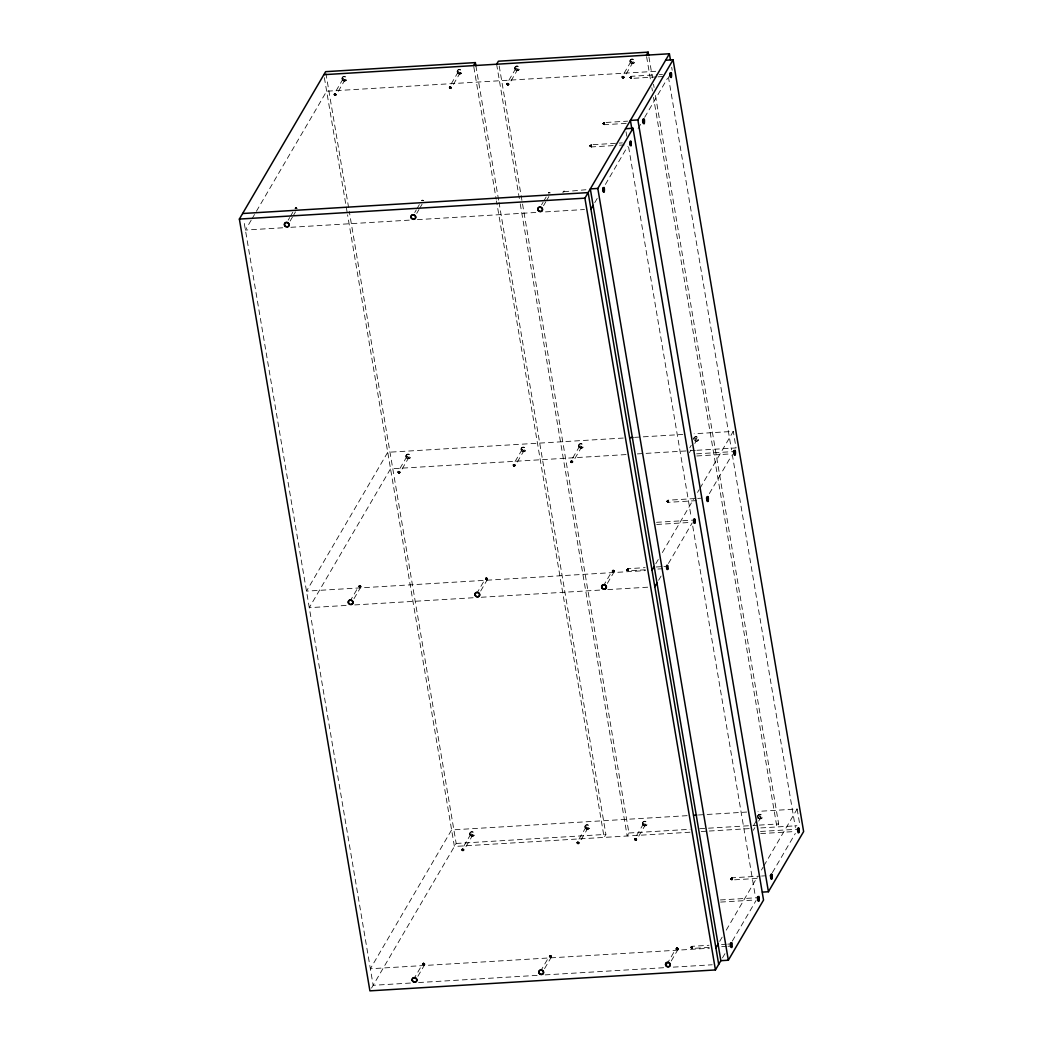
<?xml version="1.0" encoding="UTF-8"?>
<svg xmlns="http://www.w3.org/2000/svg" width="1043" height="1043" viewBox="0 0 1043 1043"><rect width="100%" height="100%" fill="white"/><g stroke="black" fill="none" stroke-linecap="round" stroke-linejoin="round"><path stroke-width="0.75" stroke-dasharray="5 3.75" d="M613.219 145.603L591.212 146.933L590.886 145.72L591.081 144.794L622.41 142.904M591.472 146.268L591.159 144.794L590.038 145.929L591.355 146.854L590.038 145.929L591.159 144.794M626.217 123.387L604.21 124.717L603.884 123.517L604.08 122.579L627.586 121.157M604.471 124.052L604.158 122.579L603.037 123.713L604.353 124.638L603.037 123.713L604.158 122.579M656.425 76.921L631.289 78.434L630.963 77.234L631.171 76.308L657.794 74.692M631.55 77.782L631.237 76.308L630.115 77.443L631.432 78.368L630.115 77.443L631.237 76.308M645.33 569.791L628.029 570.834L627.717 569.908L627.899 568.696L645.135 567.653M628.29 570.169L627.977 568.696L626.843 569.83L628.173 570.756L626.843 569.83L627.977 568.696M696.346 500.627L668.159 502.335L667.781 501.422L667.95 500.21L696.15 498.502M667.833 500.418L666.907 501.344C669.019 504.995 668.654 497.563 666.907 501.344L668.081 502.335L666.907 501.344L668.028 500.21M709.175 947.409L691.874 948.452L691.561 947.539L691.744 946.327L708.979 945.284M691.822 946.327L690.688 947.461C692.852 951.06 692.409 943.628 690.688 947.461L691.874 948.452M757.088 878.441L731.951 879.966L731.625 878.767L731.821 877.828L760.021 876.12M731.899 877.828L730.778 878.962C732.929 882.561 732.486 875.142 730.778 878.962L731.951 879.966M334.281 95.174C338.727 92.684 332.378 95.734 336.081 95.069L345.285 79.333L344.672 78.003L343.447 78.238L334.112 94.183L334.725 95.513M353.994 598.682L360.904 586.883L360.735 585.892L358.935 585.997L358.961 586.753L360.083 587.431L360.291 585.553L359.066 585.775L350.5 600.416M398.152 472.805C402.598 470.315 396.249 473.353 399.951 472.688L409.156 456.951L408.543 455.622L407.318 455.856L397.983 471.814L398.595 473.144M449.455 88.212C453.901 85.722 447.551 88.759 451.254 88.094L460.458 72.358L459.846 71.028L458.62 71.263L449.285 87.208L449.898 88.551M417.865 976.3L424.775 964.501C425.453 962.767 421.424 963.432 423.171 964.801C424.879 965.87 424.162 961.477 422.806 963.615L414.371 978.034M507.041 84.718C511.487 82.228 505.138 85.278 508.841 84.613L518.045 68.877L517.432 67.547L516.207 67.782L506.872 83.727L507.485 85.057M462.023 850.423C466.469 847.933 460.119 850.984 463.822 850.319L473.027 834.583L472.414 833.253L471.188 833.487L461.853 849.432L462.466 850.762M480.667 591.016L487.576 579.204L487.407 578.213L485.608 578.33L485.634 579.087L486.755 579.765L486.964 577.874L485.738 578.109L477.173 592.75M513.325 465.83C517.771 463.34 511.422 466.39 515.125 465.726L524.329 449.989L523.716 448.659L522.491 448.881L513.156 464.839L513.769 466.169M570.912 462.349C575.358 459.859 569.009 462.896 572.711 462.232L581.916 446.495L581.303 445.165L580.077 445.4L570.743 461.358L571.355 462.688M544.563 968.634L551.46 956.835L551.304 955.844L549.505 955.949L549.531 956.705L550.652 957.383L550.86 955.505L549.635 955.727L541.056 970.368M622.215 77.756C626.66 75.265 620.311 78.303 624.014 77.638L633.218 61.902L632.619 60.572L631.393 60.807L622.045 76.752L622.658 78.095M577.196 843.448C581.642 840.971 575.293 844.009 578.995 843.344L588.2 827.607L587.587 826.278L586.362 826.512L577.027 842.457L577.639 843.8M607.378 583.337L614.288 571.538L614.118 570.547L612.319 570.651L612.345 571.421L613.48 572.086L613.675 570.208L612.45 570.443L603.884 585.084M634.783 839.967C639.229 837.477 632.879 840.528 636.582 839.863L645.786 824.126L645.174 822.797L643.948 823.031L634.613 838.976L635.226 840.306M671.249 960.968L678.159 949.169C678.837 947.422 674.808 948.1 676.568 949.469C678.263 950.525 677.546 946.144 676.19 948.283L666.985 964.019M563.82 191.729L585.931 189.748M296.421 207.922C292.17 208.444 299.915 207.883 295.195 208.157M423.002 200.256C419.156 200.36 426.391 200.543 421.776 200.491M548.579 192.812L549.804 192.577L548.449 193.033M343.316 78.447L343.929 79.776L345.285 79.333M458.49 71.485L459.103 72.814L460.458 72.358M407.187 456.078L407.8 457.408L409.156 456.951M516.076 67.991L516.689 69.32L518.045 68.877M522.36 449.103L522.973 450.433L524.329 449.989M631.263 61.029L631.862 62.358L633.218 61.902M471.058 833.696L471.671 835.026L473.027 834.583M579.947 445.622L580.56 446.952L581.916 446.495M586.231 826.734L586.844 828.064L588.2 827.607M697.089 439.533L696.489 438.203L695.133 438.647L695.733 439.977L697.089 439.533L694.794 443.471M643.818 823.24L644.431 824.57L645.786 824.126M759.004 816.278C763.15 821.076 759.395 810.672 757.466 818.898M335.194 93.648L334.986 95.604M450.38 86.686L450.159 88.629M359.809 587.418L360.018 585.462M399.065 471.28L398.856 473.222M507.967 83.192L507.745 85.148M514.251 464.304L514.03 466.26M486.481 579.739L486.69 577.796M623.14 76.23L622.932 78.173M423.68 965.036L423.901 963.08M462.936 848.898L462.727 850.853M571.838 460.823L571.616 462.766M613.206 572.072L613.414 570.13M578.122 841.923L577.9 843.878M550.378 957.37L550.587 955.414M635.708 838.442L635.487 840.397M677.076 949.704L677.285 947.748M335.468 93.74L334.477 95.369M450.641 86.765L449.65 88.407M508.228 83.284L507.237 84.913M399.339 471.358L398.348 473M359.548 587.326L360.735 585.892M623.401 76.308L622.423 77.951M514.512 464.383L513.521 466.025M486.221 579.66L487.407 578.213M572.099 460.902L571.108 462.544M463.209 848.989L462.218 850.619M423.419 964.944L424.605 963.51M612.932 571.994L614.118 570.547M578.383 842.014L577.392 843.644M550.117 957.278L551.304 955.844M635.969 838.533L634.978 840.163M676.803 949.612L677.989 948.178M251.167 220.229L245.418 230.047L282.731 227.791M251.989 218.834L326.668 91.21L656.829 71.237M288.168 220.164L289.693 217.544M290.462 216.24L292.77 212.303M290.123 221.051L292.431 217.113M293.2 215.81L295.495 211.872M414.736 212.511L416.274 209.891M417.044 208.574L419.338 204.637M416.705 213.398L418.999 209.46M419.768 208.144L422.076 204.219M541.552 204.832L543.09 202.212M543.846 200.895L546.154 196.971M543.507 205.719L545.815 201.781M546.584 200.478L548.879 196.54M594.758 202.642L597.209 198.444M605.396 184.442L627.495 146.672M638.107 128.55L640.558 124.352M644.652 117.351L667.585 78.186M371.543 988.073L456.169 843.461L349.236 211.26M689.762 447.825L691.287 445.205M689.423 452.649L690.948 450.015M694.742 440.746A2.399 2.138 30.3 0 0 698.288 440.068L698.432 439.833M655.825 563.715L658.276 559.53M662.37 552.529L693.452 499.414M697.545 492.426L699.175 489.636M699.996 488.241L733.268 431.385L694.13 433.758M658.615 580.26L661.079 576.062M668.446 563.468L692.187 522.895M709.344 493.587L731.456 455.804M498.971 202.199L605.892 834.387L604.132 837.399L496.481 200.908M522.543 204.011L628.929 833.005L627.169 836.004L519.779 201.116M753.633 825.456L756.696 820.202M753.294 830.267L754.819 827.647M758.665 821.089L760.96 817.151M655.447 95.474L778.652 823.931L776.892 826.943L653.492 97.377M719.696 941.347L722.147 937.149M726.241 930.147L757.322 877.046M761.416 870.058L763.046 867.255M763.867 865.859L797.139 809.016L758 811.376M722.486 957.878L724.95 953.693M732.316 941.099L756.058 900.526M772.394 872.6L795.327 833.435M334.92 93.635L334.112 94.183L335.259 95.617M450.107 86.66L449.285 87.208L450.433 88.642M507.693 83.179L506.872 83.727L508.019 85.161M622.867 76.204L622.045 76.752L623.206 78.186M398.791 471.253L397.983 471.814L399.13 473.248M360.083 587.431L360.904 586.883L359.744 585.449M513.977 464.291L513.156 464.839L514.303 466.273M486.755 579.765L487.576 579.204L486.416 577.77M571.564 460.797L570.743 461.358L571.89 462.792M613.48 572.086L614.288 571.538L613.141 570.104M462.662 848.885L461.853 849.432L463.001 850.866M423.953 965.049L424.775 964.501L423.627 963.067M577.848 841.91L577.027 842.457L578.174 843.891M550.652 957.383L551.46 956.835L550.313 955.401M635.435 838.429L634.613 838.976L635.761 840.41M677.35 949.717L678.159 949.169L677.011 947.735M335.703 93.883L334.138 94.939M450.889 86.908L449.311 87.977M508.476 83.427L506.898 84.483M623.649 76.452L622.071 77.521M399.573 471.501L398.009 472.57M359.3 587.183L360.878 586.127M514.76 464.539L513.182 465.595M572.346 461.045L570.769 462.114M485.973 579.517L487.55 578.448M612.697 571.851L614.262 570.782M463.444 849.132L461.88 850.188M423.171 964.801L424.749 963.745M578.63 842.157L577.053 843.226M636.217 838.676L634.639 839.732M549.87 957.135L551.447 956.079M676.568 949.469L678.133 948.4M564.08 191.078L562.946 192.212L564.08 191.078L564.354 191.729M631.211 78.368L630.115 77.443L631.041 76.517M604.132 124.638L603.037 123.713L603.962 122.8M591.133 146.854L590.038 145.929L590.964 145.016M627.951 570.756L626.843 569.83L627.769 568.917M731.873 879.888L730.778 878.962L731.704 878.05M691.796 948.387L690.688 947.461L691.626 946.536M335.911 94.079L334.06 94.691M451.084 87.104L449.233 87.716M508.671 83.623L506.82 84.235M623.844 76.647L621.993 77.26M399.782 471.697L397.931 472.31M359.105 586.987L360.956 586.375M514.955 464.735L513.104 465.347M572.542 461.241L570.69 461.853M485.777 579.321L487.629 578.709M612.489 571.655L614.34 571.029M463.653 849.328L461.801 849.941M422.976 964.606L424.827 963.993M578.826 842.353L576.975 842.966M636.413 838.872L634.561 839.485M549.674 956.939L551.525 956.327M676.359 949.273L678.211 948.661M631.132 78.225L630.115 77.443L631.315 76.374L630.115 77.443L631.367 78.434M604.053 124.508L603.037 123.713L604.236 122.657L603.037 123.713L604.288 124.717L603.037 123.713L603.91 122.996M591.29 146.933L590.038 145.929L591.238 144.86M668.159 502.335L666.907 501.344L668.107 500.275M628.095 570.834L626.843 569.83L628.055 568.761M731.795 879.757L730.778 878.962L731.977 877.906M691.718 948.243L690.688 947.461L691.9 946.392M296.668 208.065L295.065 208.365M423.236 200.399L421.959 200.321M548.774 192.642L550.248 192.929M631.432 78.368L630.115 77.443L631.002 76.726M591.055 146.724L590.038 145.929L590.912 145.212M667.924 502.126L666.907 501.344L667.781 500.627M627.873 570.625L626.843 569.83L627.73 569.113M732.095 879.888L730.778 878.962L731.651 878.245M692.017 948.387L690.688 947.461L691.574 946.744M591.355 146.854L590.038 145.929L591.316 145.003M667.859 501.931L666.907 501.344L668.185 500.418M628.173 570.756L626.843 569.83L628.121 568.904M731.73 879.562L730.778 878.962L732.056 878.037M691.652 948.048L690.688 947.461L691.978 946.536M336.055 94.313L334.829 95.082L334.047 94.431M451.228 87.338L450.002 88.12L449.22 87.456M508.815 83.857L507.589 84.626L506.807 83.975M623.988 76.882L622.762 77.664L621.993 76.999M399.925 471.931L398.7 472.714L397.918 472.049M515.099 464.956L513.873 465.739L513.091 465.087M358.961 586.753L360.187 585.97L360.956 586.635M572.685 461.475L571.46 462.258L570.677 461.593M485.634 579.087L486.859 578.304L487.629 578.969M612.345 571.421L613.584 570.638L614.353 571.29M463.796 849.563L462.557 850.332L461.788 849.68M578.969 842.588L577.744 843.37L576.962 842.705M422.832 964.371L424.058 963.602L424.84 964.254M636.556 839.107L635.33 839.876L634.548 839.224M549.531 956.705L550.756 955.923L551.525 956.587M676.216 949.039L677.455 948.256L678.224 948.921M631.067 78.029L630.115 77.443L630.976 76.96M603.988 124.313L603.037 123.713L603.897 123.243M590.99 146.515L590.038 145.929L590.899 145.459M668.276 502.126L666.907 501.344L667.768 500.862M627.808 570.417L626.843 569.83L627.703 569.361M732.147 879.744L730.778 878.962L731.638 878.493M692.07 948.243L690.688 947.461L691.548 946.979M631.484 78.225L630.115 77.443L631.458 76.713M604.405 124.495L603.037 123.713L604.379 122.996M591.407 146.711L590.038 145.929L591.381 145.199M668.315 501.918L666.907 501.344L668.25 500.614M628.225 570.612L626.843 569.83L628.186 569.1M732.186 879.549L730.778 878.962L732.121 878.232M692.109 948.035L690.688 947.461L692.03 946.731M336.133 94.561L334.829 95.082L334.242 93.974M451.306 87.586L450.002 88.12L449.416 86.999M508.893 84.105L507.589 84.626L507.002 83.518M624.066 77.143L622.762 77.664L622.176 76.543M400.004 472.192L398.7 472.714L398.113 471.592M515.177 465.217L513.873 465.739L513.286 464.617M572.763 461.736L571.46 462.258L570.873 461.136M358.883 586.505L360.187 585.97L360.774 587.092M485.556 578.826L486.859 578.304L487.446 579.426M612.267 571.16L613.584 570.638L614.158 571.76M463.874 849.81L462.557 850.332L461.984 849.211M579.048 842.835L577.744 843.37L577.157 842.249M636.634 839.354L635.33 839.876L634.744 838.768M422.754 964.123L424.058 963.602L424.644 964.71M549.452 956.457L550.756 955.923L551.33 957.044M676.138 948.791L677.455 948.256L678.028 949.378M631.536 78.016L630.115 77.443L631.51 76.96M604.445 124.3L603.037 123.713L604.432 123.23M591.446 146.515L590.038 145.929L591.433 145.446M667.807 501.683L666.907 501.344L668.302 500.862M628.264 570.417L626.843 569.83L628.238 569.348M731.678 879.314L730.778 878.962L732.173 878.48M691.6 947.8L690.688 947.461L692.083 946.979M631.015 77.782L630.115 77.443L630.963 77.234M603.936 124.065L603.037 123.713L603.884 123.517M590.938 146.281L590.038 145.929L590.886 145.72M668.341 501.683L666.907 501.344L667.755 501.135M627.756 570.182L626.843 569.83L627.703 569.621M732.212 879.301L730.778 878.962L731.625 878.767M692.135 947.8L690.688 947.461L691.548 947.253M336.133 94.822L334.829 95.082L334.425 93.792M451.319 87.847L450.002 88.12L449.611 86.83M508.906 84.366L507.589 84.626L507.198 83.336M624.079 77.391L622.762 77.664L622.371 76.374M400.004 472.44L398.7 472.714L398.296 471.423M515.19 465.478L513.873 465.739L513.482 464.448M572.776 461.997L571.46 462.258L571.069 460.967M358.87 586.244L360.187 585.97L360.578 587.261M485.543 578.565L486.859 578.304L487.25 579.595M612.267 570.899L613.584 570.638L613.975 571.929M463.874 850.071L462.557 850.332L462.166 849.041M579.061 843.096L577.744 843.37L577.353 842.079M636.647 839.615L635.33 839.876L634.939 838.585M422.741 963.862L424.058 963.602L424.449 964.892M549.439 956.196L550.756 955.923L551.147 957.213M676.138 948.53L677.455 948.256L677.846 949.547M296.864 208.261L295.391 207.987M423.445 200.595L422.193 200.204M630.989 77.521L630.115 77.443L631.55 77.221M603.91 123.791L603.037 123.713L604.458 123.504M590.912 146.007L590.038 145.929L591.459 145.72M667.781 501.422L666.907 501.344L668.328 501.122M627.717 569.908L626.843 569.83L628.277 569.621M731.651 879.04L730.778 878.962L732.199 878.754M691.561 947.539L690.688 947.461L692.122 947.24M659.359 74.601L662.488 74.405M657.99 76.83L664.261 76.452M619.477 145.225L624.183 144.938M290.841 227.296L409.26 220.138M417.369 219.643L535.789 212.472M545.528 211.885L584.458 209.526M623.284 438.047L387.735 452.297L306.499 591.133L645.526 570.612M634.561 437.356L682.852 434.436M626.087 454.579L390.538 468.842L309.289 607.678L346.602 605.409M637.351 453.901L688.875 450.785M690.479 450.68L695.316 450.393M696.92 450.289L736.058 447.929L733.268 431.385M696.607 453.835L734.194 451.554M696.802 455.96L731.26 453.874M697.715 498.411L700.844 498.215M656.516 522.321L694.116 520.053M656.725 524.46L691.183 522.374M656.099 566.988L662.357 566.61M663.922 566.518L667.064 566.323M657.859 569.022L662.566 568.748M354.711 604.927L473.131 597.756M481.24 597.261L599.66 590.103M607.769 589.608L648.329 587.157M687.154 815.665L451.606 829.928L370.369 968.764L709.396 948.243M698.432 814.987L746.723 812.067M456.169 843.461L605.892 834.387M628.929 833.005L690.101 829.302M699.762 828.716L751.286 825.6M752.89 825.495L757.726 825.209M759.33 825.104L778.652 823.931M689.958 832.21L454.409 846.46L347.567 214.78M701.222 831.519L707.662 831.141M709.279 831.036L749.526 828.598M760.79 827.92L796.865 825.743M760.477 831.454L798.064 829.185M760.673 833.592L795.131 831.506M761.586 876.029L764.715 875.846M720.387 899.953L757.987 897.671M720.596 902.078L755.054 899.992M721.508 944.528L726.202 944.241M727.779 944.137L730.908 943.954M721.704 946.653L726.41 946.366M727.975 946.275L731.104 946.079M410.473 983.041L373.159 985.296L243.893 221.025M418.582 982.545L538.631 975.283M545.111 974.892L665.16 967.63M673.27 967.135L712.2 964.775M630.115 77.443L631.563 77.508M603.037 123.713L604.484 123.778M590.038 145.929L591.485 145.994M666.907 501.344L668.354 501.409M626.843 569.83L628.29 569.895M730.778 878.962L732.225 879.027M690.688 947.461L692.135 947.526M623.883 77.86L622.762 77.664L622.606 76.256M508.71 84.822L507.589 84.626L507.433 83.231M451.124 88.316L450.002 88.12L449.833 86.712M335.95 95.278L334.829 95.082L334.66 93.687M572.581 462.453L571.46 462.258L571.303 460.85M514.994 465.934L513.873 465.739L513.704 464.344M399.821 472.909L398.7 472.714L398.53 471.306M612.45 570.443L613.584 570.638L613.74 572.046M485.738 578.109L486.859 578.304L487.016 579.712M359.066 585.775L360.187 585.97L360.343 587.378M636.452 840.071L635.33 839.876L635.161 838.481M578.865 843.565L577.744 843.37L577.574 841.962M463.692 850.527L462.557 850.332L462.401 848.937M676.32 948.061L677.455 948.256L677.611 949.665M549.635 955.727L550.756 955.923L550.913 957.331M422.936 963.406L424.058 963.602L424.227 964.997M623.701 78.029L622.762 77.664L623.466 78.147M508.515 84.991L507.589 84.626L508.293 85.109M450.928 88.486L450.002 88.12L450.693 88.603M335.755 95.448L334.829 95.082L335.52 95.565M572.385 462.623L571.46 462.258L572.164 462.74M514.799 466.104L513.873 465.739L514.564 466.221M399.625 473.079L398.7 472.714L399.391 473.196M612.645 570.273L613.584 570.638L612.88 570.156M485.921 577.939L486.859 578.304L486.155 577.822M359.248 585.605L360.187 585.97L359.483 585.501M636.256 840.241L635.33 839.876L636.034 840.358M578.669 843.735L577.744 843.37L578.435 843.852M463.496 850.697L462.557 850.332L463.261 850.814M676.516 947.891L677.455 948.256L676.751 947.787M549.817 955.557L550.756 955.923L550.052 955.453M423.132 963.237L424.058 963.602L423.367 963.119M297.086 208.743L295.625 207.87M549.009 192.538L549.544 192.499M671.679 67.3L672.187 70.298M797.139 809.016L799.929 825.548M668.394 76.778L731.508 449.898M732.264 454.409L795.379 827.516M648.929 56.961L652.462 77.821M653.544 84.235L654.091 87.456M646.608 56.661L650.506 79.724M651.875 87.742L652.41 90.95M626.035 131.744L626.791 136.255M628.59 146.88L691.17 516.885M692.735 526.102L755.301 896.015M499.206 66.022L522.269 202.407M496.624 64.223L519.518 199.513M475.895 65.813L498.697 200.595M473.848 67.117L496.207 199.304M325.898 73.271L348.962 209.656M324.373 77.677L347.293 213.176M694.116 439.559A2.399 2.138 30.3 0 1 696.072 436.652A2.399 2.138 30.3 0 1 698.497 439.664A2.399 2.138 30.3 0 1 694.886 440.511M693.804 439.233A2.399 2.138 30.3 0 1 696.346 436.926A2.399 2.138 30.3 0 1 698.288 440.068M757.987 817.19A2.399 2.138 30.3 0 0 762.003 817.947A2.399 2.138 30.3 0 0 760.347 814.322A2.399 2.138 30.3 0 0 757.987 817.19M757.857 817.425A2.399 2.138 30.3 0 0 761.872 818.168A2.399 2.138 30.3 0 0 760.217 814.544A2.399 2.138 30.3 0 0 757.857 817.425M642.814 824.153A2.399 2.138 30.3 0 0 646.829 824.909A2.399 2.138 30.3 0 0 645.174 821.284A2.399 2.138 30.3 0 0 642.814 824.153M642.671 824.387A2.399 2.138 30.3 0 0 646.699 825.143A2.399 2.138 30.3 0 0 645.043 821.519A2.399 2.138 30.3 0 0 642.671 824.387M470.054 834.609A2.399 2.138 30.3 0 0 474.07 835.365A2.399 2.138 30.3 0 0 472.414 831.74A2.399 2.138 30.3 0 0 470.054 834.609M469.911 834.843A2.399 2.138 30.3 0 0 473.939 835.599A2.399 2.138 30.3 0 0 472.283 831.975A2.399 2.138 30.3 0 0 469.911 834.843M585.227 827.647A2.399 2.138 30.3 0 0 589.243 828.403A2.399 2.138 30.3 0 0 587.587 824.778A2.399 2.138 30.3 0 0 585.227 827.647M585.084 827.868A2.399 2.138 30.3 0 0 589.112 828.624A2.399 2.138 30.3 0 0 587.457 825A2.399 2.138 30.3 0 0 585.084 827.868M406.183 456.99A2.399 2.138 30.3 0 0 410.199 457.747A2.399 2.138 30.3 0 0 408.543 454.122A2.399 2.138 30.3 0 0 406.183 456.99M406.04 457.225A2.399 2.138 30.3 0 0 410.068 457.981A2.399 2.138 30.3 0 0 408.413 454.344A2.399 2.138 30.3 0 0 406.04 457.225M521.357 450.015A2.399 2.138 30.3 0 0 525.372 450.772A2.399 2.138 30.3 0 0 523.716 447.147A2.399 2.138 30.3 0 0 521.357 450.015M521.213 450.25A2.399 2.138 30.3 0 0 525.242 451.006A2.399 2.138 30.3 0 0 523.586 447.382A2.399 2.138 30.3 0 0 521.213 450.25M578.943 446.534A2.399 2.138 30.3 0 0 582.959 447.291A2.399 2.138 30.3 0 0 581.303 443.666A2.399 2.138 30.3 0 0 578.943 446.534M578.8 446.769A2.399 2.138 30.3 0 0 582.828 447.525A2.399 2.138 30.3 0 0 581.173 443.888A2.399 2.138 30.3 0 0 578.8 446.769M342.313 79.359A2.399 2.138 30.3 0 0 346.328 80.115A2.399 2.138 30.3 0 0 344.672 76.491A2.399 2.138 30.3 0 0 342.313 79.359M342.169 79.594A2.399 2.138 30.3 0 0 346.198 80.35A2.399 2.138 30.3 0 0 344.542 76.726A2.399 2.138 30.3 0 0 342.169 79.594M457.486 72.397A2.399 2.138 30.3 0 0 461.501 73.153A2.399 2.138 30.3 0 0 459.846 69.529A2.399 2.138 30.3 0 0 457.486 72.397M457.342 72.632A2.399 2.138 30.3 0 0 461.371 73.375A2.399 2.138 30.3 0 0 459.715 69.751A2.399 2.138 30.3 0 0 457.342 72.632M515.073 68.903A2.399 2.138 30.3 0 0 519.088 69.659A2.399 2.138 30.3 0 0 517.432 66.035A2.399 2.138 30.3 0 0 515.073 68.903M514.942 69.138A2.399 2.138 30.3 0 0 518.958 69.894A2.399 2.138 30.3 0 0 517.302 66.27A2.399 2.138 30.3 0 0 514.942 69.138M630.246 61.941A2.399 2.138 30.3 0 0 634.261 62.697A2.399 2.138 30.3 0 0 632.606 59.073A2.399 2.138 30.3 0 0 630.246 61.941M630.115 62.176A2.399 2.138 30.3 0 0 634.131 62.919A2.399 2.138 30.3 0 0 632.475 59.295A2.399 2.138 30.3 0 0 630.115 62.176"/><path stroke-width="1.5" d="M603.923 190.074C602.867 196.671 602.098 182.89 603.884 189.448M667.09 566.453C668.746 575.306 667.872 559.713 666.972 568.057M707.506 499.036L707.31 499.975L706.932 499.049M630.989 144.403C629.464 149.41 629.516 136.698 630.963 143.165M693.921 520.705C695.746 514.395 695.446 528.645 694.13 520.783M758.73 899.64C757.818 904.542 756.514 893.903 758.509 897.28M603.532 190.426L603.167 188.705L603.506 189.357M643.935 122.722C642.84 125.929 641.823 117.598 643.622 119.371M671.014 76.452C669.684 79.855 669.15 70.181 670.845 73.531M667.755 568.839C666.412 572.242 665.89 562.581 667.585 565.932M731.599 946.47C730.256 949.873 729.735 940.199 731.43 943.55M694.716 523.012C692.813 524.772 693.582 515.646 694.755 520.196M625.526 128.732L633.01 128.276L597.808 188.444L590.312 188.9L720.856 960.681L715.433 969.938L369.913 990.85L239.368 219.069L325.625 71.667L475.36 62.606L475.895 65.813M473.6 65.618L475.36 62.606M496.624 64.223L498.385 61.211L648.12 52.15L648.655 55.357M646.36 55.162L648.12 52.15M715.433 969.938L584.901 198.157L669.397 53.767L323.865 74.679M762.433 892.104L768.417 891.739L637.886 119.945L673.087 59.79L665.603 60.246M590.951 209.135L593.115 205.432M652.018 570.221L654.183 566.518M654.821 586.766L656.986 583.063M715.889 947.852L718.053 944.15M720.856 960.681L728.34 960.225L763.541 900.07L633.01 128.276M768.417 891.739L803.631 831.571L673.087 59.79M630.507 144.482L630.872 141.079L631.145 145.824L630.246 142.422L630.624 143.347M694.116 520.053L694.09 521.969M637.886 119.945L630.402 120.401L631.928 129.423M242.628 213.515L588.148 192.603L718.692 964.384M239.368 219.069L584.901 198.157M629.724 437.656L632.945 437.46M693.595 815.274L696.815 815.078M734.715 451.163C731.756 447.799 735.237 460.863 734.833 451.697M797.921 830.671L798.26 831.31L798.064 829.185L798.964 832.588L798.69 827.842L798.117 830.541M669.397 53.767L670.414 59.777M597.808 188.444L728.34 960.225M475.073 594.64A2.399 2.138 30.3 0 1 478.02 592.45A2.399 2.138 30.3 0 1 479.154 596.101A2.399 2.138 30.3 0 1 475.113 595.436A2.399 2.138 30.3 0 1 477.485 592.567A2.399 2.138 30.3 0 1 479.141 596.192A2.399 2.138 30.3 0 1 475.256 595.201M349.874 604.158A2.399 2.138 30.3 0 1 348.949 600.572A2.399 2.138 30.3 0 1 352.743 601.289A2.399 2.138 30.3 0 1 351.087 604.379M412.454 980.498A2.399 2.138 30.3 0 1 413.628 977.695A2.399 2.138 30.3 0 1 416.718 979.09A2.399 2.138 30.3 0 1 415.544 981.88M414.345 981.958A2.399 2.138 30.3 0 1 412.78 981.02M286.017 226.527A2.399 2.138 30.3 0 1 285.078 222.941A2.399 2.138 30.3 0 1 288.885 223.658A2.399 2.138 30.3 0 1 287.216 226.748M603.193 188.835C604.458 199.135 605.136 182.708 603.193 188.835M643.27 120.336C644.548 130.636 645.213 114.222 643.27 120.336M670.349 74.066C671.627 84.366 672.292 67.938 670.349 74.066M706.567 497.993C707.832 508.293 708.51 491.879 706.567 497.993M707.141 497.967C708.419 508.267 709.084 491.84 707.141 497.967M734.22 451.684C735.498 461.984 736.162 445.57 734.22 451.684M730.934 944.084C732.199 954.384 732.877 937.957 730.934 944.084M758.013 897.801C759.291 908.101 759.956 891.687 758.013 897.801M770.438 875.625C771.703 885.924 772.381 869.51 770.438 875.625M770.79 876.12C771.051 879.966 771.781 874.19 770.79 876.12M771.012 875.585C772.289 885.885 772.954 869.471 771.012 875.585M797.517 829.341C798.795 839.641 799.46 823.227 797.517 829.341M601.837 587.77A2.399 2.138 30.3 0 0 605.853 588.526A2.399 2.138 30.3 0 0 604.197 584.901A2.399 2.138 30.3 0 0 601.837 587.77M601.967 587.535A2.399 2.138 30.3 0 0 605.996 588.291A2.399 2.138 30.3 0 0 604.34 584.667A2.399 2.138 30.3 0 0 601.967 587.535M348.44 603.115A2.399 2.138 30.3 0 0 352.469 603.858A2.399 2.138 30.3 0 0 350.813 600.233A2.399 2.138 30.3 0 0 348.44 603.115M412.324 980.733A2.399 2.138 30.3 0 0 416.34 981.489A2.399 2.138 30.3 0 0 414.684 977.852A2.399 2.138 30.3 0 0 412.324 980.733M539.009 973.067A2.399 2.138 30.3 0 0 543.038 973.823A2.399 2.138 30.3 0 0 541.382 970.186A2.399 2.138 30.3 0 0 539.009 973.067M539.153 972.832A2.399 2.138 30.3 0 0 543.168 973.588A2.399 2.138 30.3 0 0 541.513 969.964A2.399 2.138 30.3 0 0 539.153 972.832M665.708 965.388A2.399 2.138 30.3 0 0 669.723 966.144A2.399 2.138 30.3 0 0 668.068 962.52A2.399 2.138 30.3 0 0 665.708 965.388M665.838 965.166A2.399 2.138 30.3 0 0 669.867 965.922A2.399 2.138 30.3 0 0 668.211 962.298A2.399 2.138 30.3 0 0 665.838 965.166M537.966 210.151A2.399 2.138 30.3 0 0 541.982 210.895A2.399 2.138 30.3 0 0 540.326 207.27A2.399 2.138 30.3 0 0 537.966 210.151M538.097 209.917A2.399 2.138 30.3 0 0 542.125 210.673A2.399 2.138 30.3 0 0 540.47 207.049A2.399 2.138 30.3 0 0 538.097 209.917M411.151 217.818A2.399 2.138 30.3 0 0 415.179 218.574A2.399 2.138 30.3 0 0 413.523 214.949A2.399 2.138 30.3 0 0 411.151 217.818M411.294 217.583A2.399 2.138 30.3 0 0 415.31 218.339A2.399 2.138 30.3 0 0 413.654 214.715A2.399 2.138 30.3 0 0 411.294 217.583M284.583 225.484A2.399 2.138 30.3 0 0 288.598 226.24A2.399 2.138 30.3 0 0 286.942 222.615A2.399 2.138 30.3 0 0 284.583 225.484"/></g></svg>
